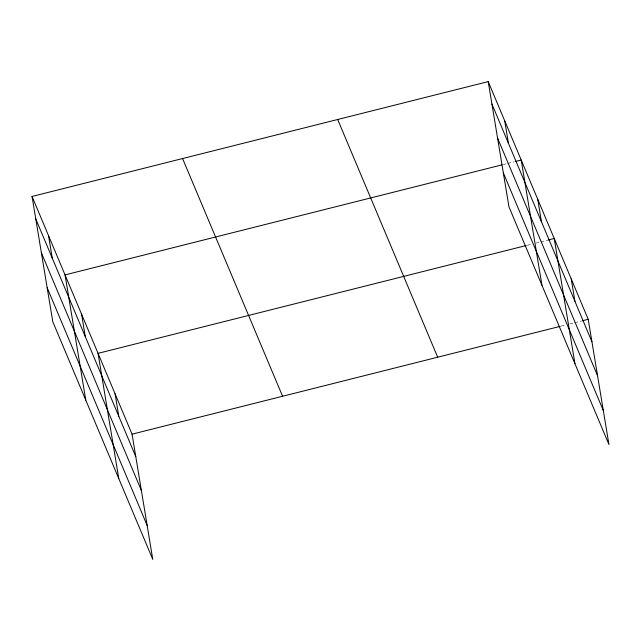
<?xml version="1.0" encoding="UTF-8"?>
<svg xmlns="http://www.w3.org/2000/svg" width="641" height="641" viewBox="0 0 641 641"><rect width="100%" height="100%" fill="white"/><g stroke="black" fill="none" stroke-linecap="round" stroke-linejoin="round"><path stroke-width="0.48" stroke-dasharray="3.21 2.4" d="M502.881 164.657L506.743 163.679M507.704 163.439L514.459 161.74M527.198 245.287L532.022 244.069M535.884 243.099L539.738 242.13M540.708 241.881L548.424 239.942M561.196 326.109L566.019 324.891M569.881 323.921L573.743 322.944M574.705 322.703L581.459 321.005"/><path stroke-width="0.96" d="M32.05 196.458L132.054 434.165L152.782 559.409L52.786 321.694L32.05 196.458L488.218 81.591L588.214 319.306L608.95 444.542L508.946 206.835L488.218 81.591M501.919 164.897L65.053 274.901L85.782 400.144M515.428 161.492L521.213 160.034L541.949 285.277M526.229 245.527L98.049 353.343L118.785 478.587M548.424 239.942L554.217 238.484L574.953 363.719M132.054 434.165L560.234 326.349M582.429 320.756L588.214 319.306M491.935 104.05L591.931 341.765M497.544 137.967L597.548 375.682M503.337 172.918L603.333 410.625M337.679 119.498L437.683 357.205M182.581 158.551L282.585 396.258M35.768 218.918L135.772 456.624M41.385 252.834L141.389 490.541M47.17 287.777L147.174 525.492M571.219 278.891L574.937 301.35M537.719 199.263L541.437 221.722M504.715 120.812L508.433 143.272M115.051 393.758L118.769 416.217M81.551 314.122L85.269 336.581M48.548 235.68L52.266 258.139"/></g></svg>
